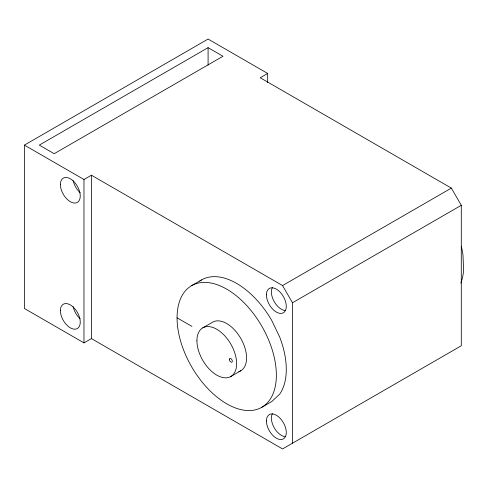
<?xml version="1.0" encoding="UTF-8"?>
<svg xmlns="http://www.w3.org/2000/svg" width="488" height="488" viewBox="0 0 488 488"><rect width="100%" height="100%" fill="white"/><g stroke="black" fill="none" stroke-linecap="round" stroke-linejoin="round"><path stroke-width="0.73" d="M267.668 73.456L260.22 77.757L451.357 188.106L461.288 205.302L461.288 345.754L282.558 448.942L91.421 338.587L83.973 342.887L24.4 308.495L24.4 145.113L208.089 39.058L267.668 73.456L267.668 82.576M208.089 47.659L39.296 145.113L54.186 153.708L222.986 56.254L208.089 47.659L208.089 65.136M24.4 145.113L83.973 179.505L91.421 175.21L282.558 285.559L292.489 302.755L292.489 443.208M191.601 285.669L201.532 279.935M202.74 327.881L212.664 322.147A28.084 16.214 60 0 1 241.639 339.971A28.084 16.214 60 0 1 238.797 371.642M282.558 285.559L451.357 188.106M292.489 302.755L461.288 205.302M230.818 376.522L240.749 370.788M261.812 407.273L271.743 401.539L279.63 394.225A70.211 40.535 60 0 0 279.63 336.897L271.743 320.47A70.211 40.535 60 0 0 199.751 281.07M177.065 317.81A70.211 40.535 60 0 0 251.534 410.451A70.211 40.535 60 0 0 251.534 311.155A70.211 40.535 60 0 0 177.065 317.81L191.955 326.405M91.421 175.21L91.421 338.587M83.973 179.505L83.973 342.887M80.166 318.798A14.042 8.107 60 0 1 73.145 306.641M461.306 246.257A70.211 40.535 60 0 1 462.972 254.803L463.6 270.114A70.211 40.535 60 0 1 460.855 283.156M285.712 310.563A14.042 8.107 60 0 1 274.299 301.798A14.042 8.107 60 0 1 272.414 287.53M285.712 436.681A14.042 8.107 60 0 1 274.299 427.915A14.042 8.107 60 0 1 272.414 413.647M80.166 192.681A14.042 8.107 60 0 1 73.145 180.523M60.396 310.642A14.042 8.107 60 0 0 75.286 329.168A14.042 8.107 60 0 0 75.286 309.313A14.042 8.107 60 0 0 60.396 310.642M266.424 420.991A14.042 8.107 60 0 0 281.32 439.523A14.042 8.107 60 0 0 281.32 419.662A14.042 8.107 60 0 0 266.424 420.991M60.396 184.525A14.042 8.107 60 0 0 75.286 203.051A14.042 8.107 60 0 0 75.286 183.195A14.042 8.107 60 0 0 60.396 184.525M266.424 294.874A14.042 8.107 60 0 0 281.32 313.406A14.042 8.107 60 0 0 281.32 293.544A14.042 8.107 60 0 0 266.424 294.874M196.92 340.74A28.084 16.214 60 0 0 226.706 377.791A28.084 16.214 60 0 0 226.706 338.074A28.084 16.214 60 0 0 196.92 340.74M229.329 359.449A2.105 1.214 60 0 0 231.568 362.23A2.105 1.214 60 0 0 231.568 359.247A2.105 1.214 60 0 0 229.329 359.449"/></g></svg>
